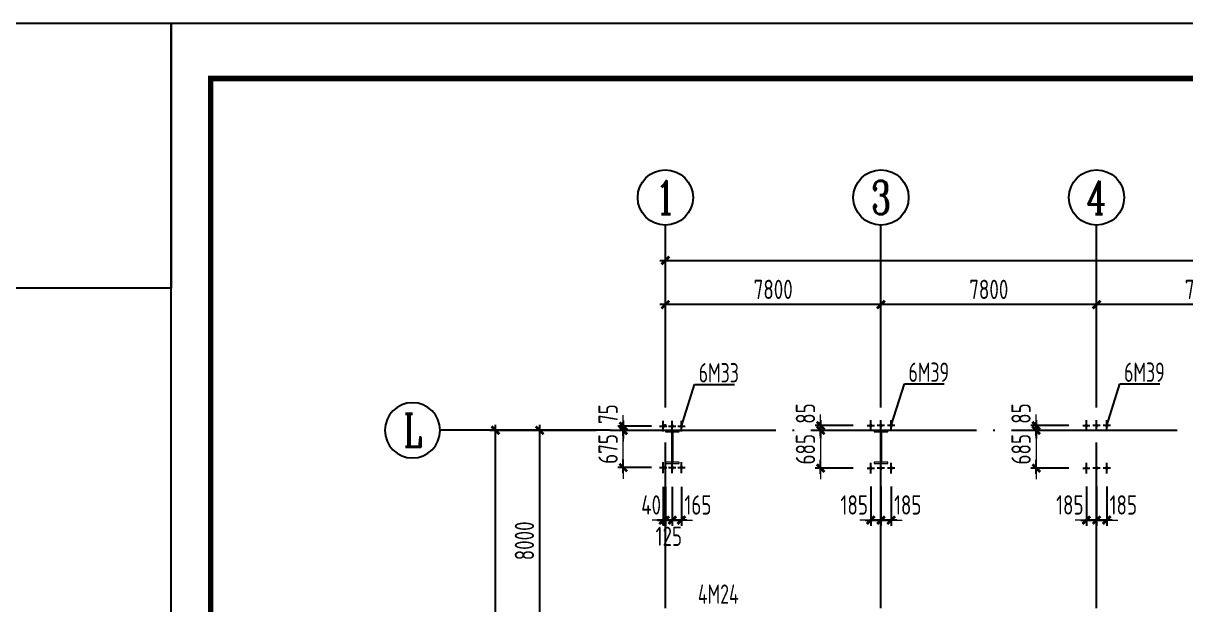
# Model space of a CAD drawing. Extents: x -2746917 to -971774, y -3334247 to -3250358.
# Drawn here: x -2103283 to -2082254, y -3284695 to -3274173 of the extents above; entities that cross this region are included whole.
import ezdxf
from ezdxf.enums import TextEntityAlignment as Align

# ---------------------------------------------------------------- set-up
doc = ezdxf.new("R2010")
doc.units = 0
doc.header["$LTSCALE"] = 1000
doc.header["$MEASUREMENT"] = 0
doc.header["$PDMODE"] = 35
doc.linetypes.add('DOTE', pattern=[2.42, 2, -0.2, 0.02, -0.2])
doc.layers.get('0').update_dxf_attribs({"linetype": 'CONTINUOUS'})
doc.layers.get('Defpoints').update_dxf_attribs({"linetype": 'CONTINUOUS'})
for name, color, linetype in [('AXIS', 253, 'DOTE'), ('COLU', 7, 'CONTINUOUS'), ('DIM', 3, 'CONTINUOUS'), ('NUM', 7, 'CONTINUOUS'), ('PUB_TITLE', 4, 'CONTINUOUS'), ('TEXT', 7, 'CONTINUOUS'), ('THIN', 7, 'CONTINUOUS')]:
    doc.layers.add(name, color=color, linetype=linetype)
doc.layers.add('yichutu', color=7, linetype='CONTINUOUS', true_color=0xffffff, plot=False)
doc.styles.add('TSSD_Axis', font='Complex.shx', dxfattribs={"width": 0.7, "bigfont": 'hztxt.shx'})
doc.styles.add('TSSD_Dimension', font='tssdeng.shx', dxfattribs={"width": 0.75, "bigfont": 'Hztxt.shx'})
doc.styles.add('TSSD_Rein', font='Tssdeng.shx', dxfattribs={"width": 0.75, "bigfont": 'hztxt.shx'})
doc.dimstyles.new('TSSD_100_100', dxfattribs={"dimtxt": 350, "dimasz": 100, "dimexe": 100, "dimexo": 250, "dimgap": 100, "dimtad": 1, "dimdec": 0, "dimzin": 0, "dimdsep": 46, "dimtxsty": 'TSSD_Dimension', "dimblk": '_tsdbk', "dimcen": 0, "dimdle": 100, "dimclrt": 7, "dimadec": 0, "dimazin": 0, "dimtfac": 1, "dimtdec": 0, "dimtix": 1, "dimtmove": 2, "dimatfit": 3, "dimldrblk": '_tsdbk', "dimfxl": 250, "dimtolj": 1, "dimtzin": 0, "dimlwd": 5, "dimarcsym": 0})
doc.dimstyles.new('TSSD_200_100', dxfattribs={"dimtxt": 350, "dimasz": 100, "dimexe": 100, "dimexo": 250, "dimgap": 100, "dimtad": 1, "dimdec": 0, "dimlfac": 2, "dimzin": 0, "dimdsep": 46, "dimtxsty": 'TSSD_Dimension', "dimblk": 'ARCHTICK', "dimcen": 0, "dimdle": 100, "dimclrt": 7, "dimadec": 0, "dimazin": 0, "dimtfac": 1, "dimtdec": 0, "dimtix": 1, "dimtmove": 2, "dimatfit": 3, "dimfxl": 1, "dimtolj": 1, "dimtzin": 0, "dimarcsym": 0})

# ---------------------------------------------------------------- blocks, each defined once
blk = doc.blocks.new('ts_axno')
at = {"color": 0, "linetype": 'ByBlock', "lineweight": -2}
blk.add_circle((0, 0), 0.5, dxfattribs=at)
at = {"color": 0, "linetype": 'ByBlock', "lineweight": -2, "style": 'TSSD_Axis', "width": 0.7}
blk.add_attdef('A', text='', height=0.6, dxfattribs=at).set_placement((0, 0), align=Align.MIDDLE_CENTER)
blk = doc.blocks.new('_ArchTick')
at = {"color": 0, "const_width": 0.5}
blk.add_lwpolyline([(-0.71, -0.71), (0.71, 0.71)], dxfattribs=at)
blk = doc.blocks.new('*D1312')
at = {"layer": 'Defpoints', "color": 0, "ltscale": 1.5}
for p in [(-2083867, -3279264), (-2083867, -3280539), (-2079967, -3280539)]:
    blk.add_point(p, dxfattribs=at)
at = {"layer": 'DIM', "color": 0, "lineweight": -2, "ltscale": 1.5}
for p, q in [((-2079867, -3279264), (-2083967, -3279264)), ((-2083867, -3280289), (-2083867, -3279164)), ((-2079967, -3280289), (-2079967, -3279164))]:
    blk.add_line(p, q, dxfattribs=at)
at = {"layer": 'DIM', "color": 0, "lineweight": -2, "ltscale": 1.5, "xscale": 100, "yscale": 100, "zscale": 100, "rotation": 180}
blk.add_blockref('_ArchTick', (-2083867, -3279264), dxfattribs=at)
at = {"layer": 'DIM', "color": 0, "lineweight": -2, "ltscale": 1.5, "xscale": 100, "yscale": 100, "zscale": 100}
blk.add_blockref('_ArchTick', (-2079967, -3279264), dxfattribs=at)
at = {"layer": 'DIM', "color": 7, "ltscale": 1.5, "insert": (-2081917, -3278989), "char_height": 350, "attachment_point": 5, "style": 'TSSD_Dimension'}
blk.add_mtext('\\A1;7800', dxfattribs=at)
blk = doc.blocks.new('*D1313')
at = {"layer": 'Defpoints', "color": 0, "ltscale": 1.5}
for p in [(-2087767, -3279264), (-2087767, -3280539), (-2083867, -3280539)]:
    blk.add_point(p, dxfattribs=at)
at = {"layer": 'DIM', "color": 0, "lineweight": -2, "ltscale": 1.5}
for p, q in [((-2083767, -3279264), (-2087867, -3279264)), ((-2087767, -3280289), (-2087767, -3279164)), ((-2083867, -3280289), (-2083867, -3279164))]:
    blk.add_line(p, q, dxfattribs=at)
at = {"layer": 'DIM', "color": 0, "lineweight": -2, "ltscale": 1.5, "xscale": 100, "yscale": 100, "zscale": 100, "rotation": 180}
blk.add_blockref('_ArchTick', (-2087767, -3279264), dxfattribs=at)
at = {"layer": 'DIM', "color": 0, "lineweight": -2, "ltscale": 1.5, "xscale": 100, "yscale": 100, "zscale": 100}
blk.add_blockref('_ArchTick', (-2083867, -3279264), dxfattribs=at)
at = {"layer": 'DIM', "color": 7, "ltscale": 1.5, "insert": (-2085817, -3278989), "char_height": 350, "attachment_point": 5, "style": 'TSSD_Dimension'}
blk.add_mtext('\\A1;7800', dxfattribs=at)
blk = doc.blocks.new('*D1314')
at = {"layer": 'Defpoints', "color": 0, "ltscale": 1.5}
for p in [(-2091667, -3279264), (-2091667, -3280539), (-2087767, -3280539)]:
    blk.add_point(p, dxfattribs=at)
at = {"layer": 'DIM', "color": 0, "lineweight": -2, "ltscale": 1.5}
for p, q in [((-2087667, -3279264), (-2091767, -3279264)), ((-2091667, -3280289), (-2091667, -3279164)), ((-2087767, -3280289), (-2087767, -3279164))]:
    blk.add_line(p, q, dxfattribs=at)
at = {"layer": 'DIM', "color": 0, "lineweight": -2, "ltscale": 1.5, "xscale": 100, "yscale": 100, "zscale": 100, "rotation": 180}
blk.add_blockref('_ArchTick', (-2091667, -3279264), dxfattribs=at)
at = {"layer": 'DIM', "color": 0, "lineweight": -2, "ltscale": 1.5, "xscale": 100, "yscale": 100, "zscale": 100}
blk.add_blockref('_ArchTick', (-2087767, -3279264), dxfattribs=at)
at = {"layer": 'DIM', "color": 7, "ltscale": 1.5, "insert": (-2089717, -3278989), "char_height": 350, "attachment_point": 5, "style": 'TSSD_Dimension'}
blk.add_mtext('\\A1;7800', dxfattribs=at)
blk = doc.blocks.new('*D1315')
at = {"layer": 'Defpoints', "color": 0, "ltscale": 1.5}
for p in [(-2048767, -3278464), (-2091667, -3280539), (-2048767, -3280539)]:
    blk.add_point(p, dxfattribs=at)
at = {"layer": 'DIM', "color": 0, "lineweight": -2, "ltscale": 1.5}
for p, q in [((-2091767, -3278464), (-2048667, -3278464)), ((-2091667, -3280289), (-2091667, -3278364)), ((-2048767, -3280289), (-2048767, -3278364))]:
    blk.add_line(p, q, dxfattribs=at)
at = {"layer": 'DIM', "color": 0, "lineweight": -2, "ltscale": 1.5, "xscale": 100, "yscale": 100, "zscale": 100, "rotation": 180}
blk.add_blockref('_ArchTick', (-2091667, -3278464), dxfattribs=at)
at = {"layer": 'DIM', "color": 0, "lineweight": -2, "ltscale": 1.5, "xscale": 100, "yscale": 100, "zscale": 100}
blk.add_blockref('_ArchTick', (-2048767, -3278464), dxfattribs=at)
at = {"layer": 'DIM', "color": 7, "ltscale": 1.5, "insert": (-2070217, -3278189), "char_height": 350, "attachment_point": 5, "style": 'TSSD_Dimension'}
blk.add_mtext('\\A1;85800', dxfattribs=at)
blk = doc.blocks.new('*D1316')
at = {"layer": 'Defpoints', "color": 0, "ltscale": 1.5}
for p in [(-2092667, -3281539), (-2093942, -3285539), (-2092667, -3285539)]:
    blk.add_point(p, dxfattribs=at)
at = {"layer": 'DIM', "color": 0, "lineweight": -2, "ltscale": 1.5}
for p, q in [((-2093942, -3281439), (-2093942, -3285639)), ((-2092917, -3281539), (-2094042, -3281539)), ((-2092917, -3285539), (-2094042, -3285539))]:
    blk.add_line(p, q, dxfattribs=at)
at = {"layer": 'DIM', "color": 0, "lineweight": -2, "ltscale": 1.5, "xscale": 100, "yscale": 100, "zscale": 100}
for p, rotation in [((-2093942, -3281539), 90), ((-2093942, -3285539), 270)]:
    blk.add_blockref('_ArchTick', p, dxfattribs=dict(at, rotation=rotation))
at = {"layer": 'DIM', "color": 7, "ltscale": 1.5, "insert": (-2094217, -3283539), "char_height": 350, "attachment_point": 5, "rotation": 90, "style": 'TSSD_Dimension'}
blk.add_mtext('\\A1;8000', dxfattribs=at)
blk = doc.blocks.new('*D1322')
at = {"layer": 'Defpoints', "color": 0, "ltscale": 1.5}
for p in [(-2094742, -3281539), (-2092667, -3281539), (-2092667, -3305539)]:
    blk.add_point(p, dxfattribs=at)
at = {"layer": 'DIM', "color": 0, "lineweight": -2, "ltscale": 1.5}
for p, q in [((-2094742, -3305639), (-2094742, -3281439)), ((-2092917, -3281539), (-2094842, -3281539)), ((-2092917, -3305539), (-2094842, -3305539))]:
    blk.add_line(p, q, dxfattribs=at)
at = {"layer": 'DIM', "color": 0, "lineweight": -2, "ltscale": 1.5, "xscale": 100, "yscale": 100, "zscale": 100}
for p, rotation in [((-2094742, -3281539), 90), ((-2094742, -3305539), 270)]:
    blk.add_blockref('_ArchTick', p, dxfattribs=dict(at, rotation=rotation))
at = {"layer": 'DIM', "color": 7, "ltscale": 1.5, "insert": (-2095017, -3293539), "char_height": 350, "attachment_point": 5, "rotation": 90, "style": 'TSSD_Dimension'}
blk.add_mtext('\\A1;48000', dxfattribs=at)
blk = doc.blocks.new('A$C21E01B0F')
at = {"layer": 'THIN'}
for p, q in [((18, 241), (18, -299)), ((-162, -29), (198, -29))]:
    blk.add_line(p, q, dxfattribs=at)
blk.add_solid([(18, 151), (108, -29), (-72, -29), (18, -209)], dxfattribs=at)
blk = doc.blocks.new('_tsdbk')
blk.add_line((-1, 0), (1.5, 0))
at = {"const_width": 0.5}
blk.add_lwpolyline([(-0.7, -0.7), (0.7, 0.7)], dxfattribs=at)
blk = doc.blocks.new('*D1370')
at = {"layer": 'Defpoints', "color": 0, "ltscale": 1.5}
for p in [(-2092429, -3281539), (-2091667, -3281539), (-2091667, -3282214)]:
    blk.add_point(p, dxfattribs=at)
at = {"layer": 'DIM', "color": 0, "lineweight": 5, "ltscale": 1.5}
for p, q in [((-2092429, -3281439), (-2092429, -3281339)), ((-2092429, -3282214), (-2092429, -3281539)), ((-2092429, -3282314), (-2092429, -3282414))]:
    blk.add_line(p, q, dxfattribs=at)
at = {"layer": 'DIM', "color": 0, "lineweight": -2, "ltscale": 1.5}
for p, q in [((-2091917, -3281539), (-2092529, -3281539)), ((-2091917, -3282214), (-2092529, -3282214))]:
    blk.add_line(p, q, dxfattribs=at)
at = {"layer": 'DIM', "color": 0, "lineweight": 5, "ltscale": 1.5, "xscale": 100, "yscale": 100, "zscale": 100}
for p, rotation in [((-2092429, -3281539), 270), ((-2092429, -3282214), 90)]:
    blk.add_blockref('_tsdbk', p, dxfattribs=dict(at, rotation=rotation))
at = {"layer": 'DIM', "color": 7, "ltscale": 1.5, "insert": (-2092704, -3281876), "char_height": 350, "attachment_point": 5, "rotation": 90, "style": 'TSSD_Dimension'}
blk.add_mtext('\\A1;675', dxfattribs=at)
blk = doc.blocks.new('*D1371')
at = {"layer": 'Defpoints', "color": 0, "ltscale": 1.5}
for p in [(-2092429, -3281464), (-2091667, -3281464), (-2091667, -3281539)]:
    blk.add_point(p, dxfattribs=at)
at = {"layer": 'DIM', "color": 0, "lineweight": -2, "ltscale": 1.5}
for p, q in [((-2091917, -3281464), (-2092529, -3281464)), ((-2091917, -3281539), (-2092529, -3281539))]:
    blk.add_line(p, q, dxfattribs=at)
at = {"layer": 'DIM', "color": 0, "lineweight": 5, "ltscale": 1.5}
for p, q in [((-2092429, -3281364), (-2092429, -3281264)), ((-2092429, -3281539), (-2092429, -3281464)), ((-2092429, -3281639), (-2092429, -3281739))]:
    blk.add_line(p, q, dxfattribs=at)
at = {"layer": 'DIM', "color": 0, "lineweight": 5, "ltscale": 1.5, "xscale": 100, "yscale": 100, "zscale": 100}
for p, rotation in [((-2092429, -3281464), 270), ((-2092429, -3281539), 90)]:
    blk.add_blockref('_tsdbk', p, dxfattribs=dict(at, rotation=rotation))
at = {"layer": 'DIM', "color": 7, "ltscale": 1.5, "insert": (-2092704, -3281245), "char_height": 350, "attachment_point": 5, "rotation": 90, "style": 'TSSD_Dimension'}
blk.add_mtext('\\A1;75', dxfattribs=at)
blk = doc.blocks.new('*D1372')
at = {"layer": 'Defpoints', "color": 0, "ltscale": 1.5}
for p in [(-2091707, -3282313), (-2091667, -3282313), (-2091667, -3283164)]:
    blk.add_point(p, dxfattribs=at)
at = {"layer": 'DIM', "color": 0, "lineweight": -2, "ltscale": 1.5}
for p, q in [((-2091707, -3282563), (-2091707, -3283264)), ((-2091667, -3282563), (-2091667, -3283264))]:
    blk.add_line(p, q, dxfattribs=at)
at = {"layer": 'DIM', "color": 0, "lineweight": 5, "ltscale": 1.5}
for p, q in [((-2091807, -3283164), (-2091907, -3283164)), ((-2091707, -3283164), (-2091667, -3283164)), ((-2091567, -3283164), (-2091467, -3283164))]:
    blk.add_line(p, q, dxfattribs=at)
at = {"layer": 'DIM', "color": 0, "lineweight": 5, "ltscale": 1.5, "xscale": 100, "yscale": 100, "zscale": 100, "rotation": 180}
blk.add_blockref('_tsdbk', (-2091667, -3283164), dxfattribs=at)
at = {"layer": 'DIM', "color": 0, "lineweight": 5, "ltscale": 1.5, "xscale": 100, "yscale": 100, "zscale": 100}
blk.add_blockref('_tsdbk', (-2091707, -3283164), dxfattribs=at)
at = {"layer": 'DIM', "color": 7, "ltscale": 1.5, "insert": (-2091925, -3282889), "char_height": 350, "attachment_point": 5, "style": 'TSSD_Dimension'}
blk.add_mtext('\\A1;40', dxfattribs=at)
blk = doc.blocks.new('*D1373')
at = {"layer": 'Defpoints', "color": 0, "ltscale": 1.5}
for p in [(-2091667, -3282313), (-2091542, -3282313), (-2091542, -3283164)]:
    blk.add_point(p, dxfattribs=at)
at = {"layer": 'DIM', "color": 0, "lineweight": -2, "ltscale": 1.5}
for p, q in [((-2091667, -3282563), (-2091667, -3283264)), ((-2091542, -3282563), (-2091542, -3283264))]:
    blk.add_line(p, q, dxfattribs=at)
at = {"layer": 'DIM', "color": 0, "lineweight": 5, "ltscale": 1.5}
for p, q in [((-2091767, -3283164), (-2091867, -3283164)), ((-2091667, -3283164), (-2091542, -3283164)), ((-2091442, -3283164), (-2091342, -3283164))]:
    blk.add_line(p, q, dxfattribs=at)
at = {"layer": 'DIM', "color": 0, "lineweight": 5, "ltscale": 1.5, "xscale": 100, "yscale": 100, "zscale": 100}
blk.add_blockref('_tsdbk', (-2091667, -3283164), dxfattribs=at)
at = {"layer": 'DIM', "color": 0, "lineweight": 5, "ltscale": 1.5, "xscale": 100, "yscale": 100, "zscale": 100, "rotation": 180}
blk.add_blockref('_tsdbk', (-2091542, -3283164), dxfattribs=at)
at = {"layer": 'DIM', "color": 7, "ltscale": 1.5, "insert": (-2091605, -3283456), "char_height": 350, "attachment_point": 5, "style": 'TSSD_Dimension'}
blk.add_mtext('\\A1;125', dxfattribs=at)
blk = doc.blocks.new('*D1374')
at = {"layer": 'Defpoints', "color": 0, "ltscale": 1.5}
for p in [(-2091542, -3282313), (-2091377, -3282313), (-2091377, -3283164)]:
    blk.add_point(p, dxfattribs=at)
at = {"layer": 'DIM', "color": 0, "lineweight": -2, "ltscale": 1.5}
for p, q in [((-2091542, -3282563), (-2091542, -3283264)), ((-2091377, -3282563), (-2091377, -3283264))]:
    blk.add_line(p, q, dxfattribs=at)
at = {"layer": 'DIM', "color": 0, "lineweight": 5, "ltscale": 1.5}
for p, q in [((-2091642, -3283164), (-2091742, -3283164)), ((-2091542, -3283164), (-2091377, -3283164)), ((-2091277, -3283164), (-2091177, -3283164))]:
    blk.add_line(p, q, dxfattribs=at)
at = {"layer": 'DIM', "color": 0, "lineweight": 5, "ltscale": 1.5, "xscale": 100, "yscale": 100, "zscale": 100}
blk.add_blockref('_tsdbk', (-2091542, -3283164), dxfattribs=at)
at = {"layer": 'DIM', "color": 0, "lineweight": 5, "ltscale": 1.5, "xscale": 100, "yscale": 100, "zscale": 100, "rotation": 180}
blk.add_blockref('_tsdbk', (-2091377, -3283164), dxfattribs=at)
at = {"layer": 'DIM', "color": 7, "ltscale": 1.5, "insert": (-2091078, -3282889), "char_height": 350, "attachment_point": 5, "style": 'TSSD_Dimension'}
blk.add_mtext('\\A1;165', dxfattribs=at)
blk = doc.blocks.new('*D1451')
at = {"layer": 'Defpoints', "color": 0, "ltscale": 1.5}
for p in [(-2087952, -3282304), (-2087767, -3282304), (-2087767, -3283164)]:
    blk.add_point(p, dxfattribs=at)
at = {"layer": 'DIM', "color": 0, "lineweight": -2, "ltscale": 1.5}
for p, q in [((-2087952, -3282554), (-2087952, -3283264)), ((-2087767, -3282554), (-2087767, -3283264))]:
    blk.add_line(p, q, dxfattribs=at)
at = {"layer": 'DIM', "color": 0, "lineweight": 5, "ltscale": 1.5}
for p, q in [((-2088052, -3283164), (-2088152, -3283164)), ((-2087952, -3283164), (-2087767, -3283164)), ((-2087667, -3283164), (-2087567, -3283164))]:
    blk.add_line(p, q, dxfattribs=at)
at = {"layer": 'DIM', "color": 0, "lineweight": 5, "ltscale": 1.5, "xscale": 100, "yscale": 100, "zscale": 100}
blk.add_blockref('_tsdbk', (-2087952, -3283164), dxfattribs=at)
at = {"layer": 'DIM', "color": 0, "lineweight": 5, "ltscale": 1.5, "xscale": 100, "yscale": 100, "zscale": 100, "rotation": 180}
blk.add_blockref('_tsdbk', (-2087767, -3283164), dxfattribs=at)
at = {"layer": 'DIM', "color": 7, "ltscale": 1.5, "insert": (-2088251, -3282889), "char_height": 350, "attachment_point": 5, "style": 'TSSD_Dimension'}
blk.add_mtext('\\A1;185', dxfattribs=at)
blk = doc.blocks.new('*D1452')
at = {"layer": 'Defpoints', "color": 0, "ltscale": 1.5}
for p in [(-2087767, -3282304), (-2087582, -3282304), (-2087582, -3283164)]:
    blk.add_point(p, dxfattribs=at)
at = {"layer": 'DIM', "color": 0, "lineweight": -2, "ltscale": 1.5}
for p, q in [((-2087767, -3282554), (-2087767, -3283264)), ((-2087582, -3282554), (-2087582, -3283264))]:
    blk.add_line(p, q, dxfattribs=at)
at = {"layer": 'DIM', "color": 0, "lineweight": 5, "ltscale": 1.5}
for p, q in [((-2087867, -3283164), (-2087967, -3283164)), ((-2087767, -3283164), (-2087582, -3283164)), ((-2087482, -3283164), (-2087382, -3283164))]:
    blk.add_line(p, q, dxfattribs=at)
at = {"layer": 'DIM', "color": 0, "lineweight": 5, "ltscale": 1.5, "xscale": 100, "yscale": 100, "zscale": 100}
blk.add_blockref('_tsdbk', (-2087767, -3283164), dxfattribs=at)
at = {"layer": 'DIM', "color": 0, "lineweight": 5, "ltscale": 1.5, "xscale": 100, "yscale": 100, "zscale": 100, "rotation": 180}
blk.add_blockref('_tsdbk', (-2087582, -3283164), dxfattribs=at)
at = {"layer": 'DIM', "color": 7, "ltscale": 1.5, "insert": (-2087283, -3282889), "char_height": 350, "attachment_point": 5, "style": 'TSSD_Dimension'}
blk.add_mtext('\\A1;185', dxfattribs=at)
blk = doc.blocks.new('*D1453')
at = {"layer": 'Defpoints', "color": 0, "ltscale": 1.5}
for p in [(-2088018, -3281454), (-2088858, -3281539), (-2088018, -3281539)]:
    blk.add_point(p, dxfattribs=at)
at = {"layer": 'DIM', "color": 0, "lineweight": 5, "ltscale": 1.5}
for p, q in [((-2088858, -3281354), (-2088858, -3281254)), ((-2088858, -3281454), (-2088858, -3281539)), ((-2088858, -3281639), (-2088858, -3281739))]:
    blk.add_line(p, q, dxfattribs=at)
at = {"layer": 'DIM', "color": 0, "lineweight": -2, "ltscale": 1.5}
for p, q in [((-2088268, -3281454), (-2088958, -3281454)), ((-2088268, -3281539), (-2088958, -3281539))]:
    blk.add_line(p, q, dxfattribs=at)
at = {"layer": 'DIM', "color": 0, "lineweight": 5, "ltscale": 1.5, "xscale": 100, "yscale": 100, "zscale": 100}
for p, rotation in [((-2088858, -3281454), 270), ((-2088858, -3281539), 90)]:
    blk.add_blockref('_tsdbk', p, dxfattribs=dict(at, rotation=rotation))
at = {"layer": 'DIM', "color": 7, "ltscale": 1.5, "insert": (-2089133, -3281235), "char_height": 350, "attachment_point": 5, "rotation": 90, "style": 'TSSD_Dimension'}
blk.add_mtext('\\A1;85', dxfattribs=at)
blk = doc.blocks.new('*D1454')
at = {"layer": 'Defpoints', "color": 0, "ltscale": 1.5}
for p in [(-2088018, -3281539), (-2088858, -3282224), (-2088018, -3282224)]:
    blk.add_point(p, dxfattribs=at)
at = {"layer": 'DIM', "color": 0, "lineweight": 5, "ltscale": 1.5}
for p, q in [((-2088858, -3281439), (-2088858, -3281339)), ((-2088858, -3281539), (-2088858, -3282224)), ((-2088858, -3282324), (-2088858, -3282424))]:
    blk.add_line(p, q, dxfattribs=at)
at = {"layer": 'DIM', "color": 0, "lineweight": -2, "ltscale": 1.5}
for p, q in [((-2088268, -3281539), (-2088958, -3281539)), ((-2088268, -3282224), (-2088958, -3282224))]:
    blk.add_line(p, q, dxfattribs=at)
at = {"layer": 'DIM', "color": 0, "lineweight": 5, "ltscale": 1.5, "xscale": 100, "yscale": 100, "zscale": 100}
for p, rotation in [((-2088858, -3281539), 270), ((-2088858, -3282224), 90)]:
    blk.add_blockref('_tsdbk', p, dxfattribs=dict(at, rotation=rotation))
at = {"layer": 'DIM', "color": 7, "ltscale": 1.5, "insert": (-2089133, -3281881), "char_height": 350, "attachment_point": 5, "rotation": 90, "style": 'TSSD_Dimension'}
blk.add_mtext('\\A1;685', dxfattribs=at)
blk = doc.blocks.new('*D1455')
at = {"layer": 'Defpoints', "color": 0, "ltscale": 1.5}
for p in [(-2084052, -3282304), (-2083867, -3282304), (-2083867, -3283164)]:
    blk.add_point(p, dxfattribs=at)
at = {"layer": 'DIM', "color": 0, "lineweight": -2, "ltscale": 1.5}
for p, q in [((-2084052, -3282554), (-2084052, -3283264)), ((-2083867, -3282554), (-2083867, -3283264))]:
    blk.add_line(p, q, dxfattribs=at)
at = {"layer": 'DIM', "color": 0, "lineweight": 5, "ltscale": 1.5}
for p, q in [((-2084152, -3283164), (-2084252, -3283164)), ((-2084052, -3283164), (-2083867, -3283164)), ((-2083767, -3283164), (-2083667, -3283164))]:
    blk.add_line(p, q, dxfattribs=at)
at = {"layer": 'DIM', "color": 0, "lineweight": 5, "ltscale": 1.5, "xscale": 100, "yscale": 100, "zscale": 100}
blk.add_blockref('_tsdbk', (-2084052, -3283164), dxfattribs=at)
at = {"layer": 'DIM', "color": 0, "lineweight": 5, "ltscale": 1.5, "xscale": 100, "yscale": 100, "zscale": 100, "rotation": 180}
blk.add_blockref('_tsdbk', (-2083867, -3283164), dxfattribs=at)
at = {"layer": 'DIM', "color": 7, "ltscale": 1.5, "insert": (-2084351, -3282889), "char_height": 350, "attachment_point": 5, "style": 'TSSD_Dimension'}
blk.add_mtext('\\A1;185', dxfattribs=at)
blk = doc.blocks.new('*D1456')
at = {"layer": 'Defpoints', "color": 0, "ltscale": 1.5}
for p in [(-2083867, -3282304), (-2083682, -3282304), (-2083682, -3283164)]:
    blk.add_point(p, dxfattribs=at)
at = {"layer": 'DIM', "color": 0, "lineweight": -2, "ltscale": 1.5}
for p, q in [((-2083867, -3282554), (-2083867, -3283264)), ((-2083682, -3282554), (-2083682, -3283264))]:
    blk.add_line(p, q, dxfattribs=at)
at = {"layer": 'DIM', "color": 0, "lineweight": 5, "ltscale": 1.5}
for p, q in [((-2083967, -3283164), (-2084067, -3283164)), ((-2083867, -3283164), (-2083682, -3283164)), ((-2083582, -3283164), (-2083482, -3283164))]:
    blk.add_line(p, q, dxfattribs=at)
at = {"layer": 'DIM', "color": 0, "lineweight": 5, "ltscale": 1.5, "xscale": 100, "yscale": 100, "zscale": 100}
blk.add_blockref('_tsdbk', (-2083867, -3283164), dxfattribs=at)
at = {"layer": 'DIM', "color": 0, "lineweight": 5, "ltscale": 1.5, "xscale": 100, "yscale": 100, "zscale": 100, "rotation": 180}
blk.add_blockref('_tsdbk', (-2083682, -3283164), dxfattribs=at)
at = {"layer": 'DIM', "color": 7, "ltscale": 1.5, "insert": (-2083383, -3282889), "char_height": 350, "attachment_point": 5, "style": 'TSSD_Dimension'}
blk.add_mtext('\\A1;185', dxfattribs=at)
blk = doc.blocks.new('*D1457')
at = {"layer": 'Defpoints', "color": 0, "ltscale": 1.5}
for p in [(-2084118, -3281454), (-2084958, -3281539), (-2084118, -3281539)]:
    blk.add_point(p, dxfattribs=at)
at = {"layer": 'DIM', "color": 0, "lineweight": 5, "ltscale": 1.5}
for p, q in [((-2084958, -3281354), (-2084958, -3281254)), ((-2084958, -3281454), (-2084958, -3281539)), ((-2084958, -3281639), (-2084958, -3281739))]:
    blk.add_line(p, q, dxfattribs=at)
at = {"layer": 'DIM', "color": 0, "lineweight": -2, "ltscale": 1.5}
for p, q in [((-2084368, -3281454), (-2085058, -3281454)), ((-2084368, -3281539), (-2085058, -3281539))]:
    blk.add_line(p, q, dxfattribs=at)
at = {"layer": 'DIM', "color": 0, "lineweight": 5, "ltscale": 1.5, "xscale": 100, "yscale": 100, "zscale": 100}
for p, rotation in [((-2084958, -3281454), 270), ((-2084958, -3281539), 90)]:
    blk.add_blockref('_tsdbk', p, dxfattribs=dict(at, rotation=rotation))
at = {"layer": 'DIM', "color": 7, "ltscale": 1.5, "insert": (-2085233, -3281235), "char_height": 350, "attachment_point": 5, "rotation": 90, "style": 'TSSD_Dimension'}
blk.add_mtext('\\A1;85', dxfattribs=at)
blk = doc.blocks.new('*D1458')
at = {"layer": 'Defpoints', "color": 0, "ltscale": 1.5}
for p in [(-2084118, -3281539), (-2084958, -3282224), (-2084118, -3282224)]:
    blk.add_point(p, dxfattribs=at)
at = {"layer": 'DIM', "color": 0, "lineweight": 5, "ltscale": 1.5}
for p, q in [((-2084958, -3281439), (-2084958, -3281339)), ((-2084958, -3281539), (-2084958, -3282224)), ((-2084958, -3282324), (-2084958, -3282424))]:
    blk.add_line(p, q, dxfattribs=at)
at = {"layer": 'DIM', "color": 0, "lineweight": -2, "ltscale": 1.5}
for p, q in [((-2084368, -3281539), (-2085058, -3281539)), ((-2084368, -3282224), (-2085058, -3282224))]:
    blk.add_line(p, q, dxfattribs=at)
at = {"layer": 'DIM', "color": 0, "lineweight": 5, "ltscale": 1.5, "xscale": 100, "yscale": 100, "zscale": 100}
for p, rotation in [((-2084958, -3281539), 270), ((-2084958, -3282224), 90)]:
    blk.add_blockref('_tsdbk', p, dxfattribs=dict(at, rotation=rotation))
at = {"layer": 'DIM', "color": 7, "ltscale": 1.5, "insert": (-2085233, -3281881), "char_height": 350, "attachment_point": 5, "rotation": 90, "style": 'TSSD_Dimension'}
blk.add_mtext('\\A1;685', dxfattribs=at)
blk = doc.blocks.new('yct-743-420-74300-42000-100-2002.0')
at = {"layer": 'yichutu', "color": 7, "true_color": 0xffffff}
blk.add_lwpolyline([(0, 0), (0, 42000), (74300, 42000), (74300, 0)], close=True, dxfattribs=at)
blk = doc.blocks.new('A$C6B365CFD')
at = {"layer": 'PUB_TITLE'}
blk.add_lwpolyline([(-70467, -17093), (-70467, 24907), (3833, 24907), (3833, -17093)], close=True, dxfattribs=at)
at = {"layer": 'PUB_TITLE', "const_width": 100}
blk.add_lwpolyline([(2833, -16093), (2833, 23907), (-69753, 23907), (-69753, -16093), (2833, -16093)], dxfattribs=at)

msp = doc.modelspace()

# ---------------------------------------------------------------- linework, layer by layer
at = {"ltscale": 1.5}
msp.add_lwpolyline([(-2106009.79, -3274173.05), (-2100606.84, -3274173.05), (-2100606.84, -3278965.91), (-2106009.79, -3278965.91)], close=True, dxfattribs=at)
at = {"layer": 'AXIS', "ltscale": 1.5}
for p, q in [((-2091667.09, -3306538.58), (-2091667.09, -3280538.58)), ((-2087767.09, -3306538.58), (-2087767.09, -3280538.58)), ((-2083867.09, -3306538.58), (-2083867.09, -3280538.58)), ((-2092667.09, -3281538.58), (-2047767.09, -3281538.58))]:
    msp.add_line(p, q, dxfattribs=at)
at = {"layer": 'COLU', "lineweight": 5, "ltscale": 1.5}
for points in [[(-2091667.09, -3281538.58), (-2091667.09, -3281564.58), (-2091417.09, -3281564.58), (-2091417.09, -3281538.58)], [(-2091555.09, -3281564.58), (-2091555.09, -3282112.58), (-2091529.09, -3282112.58), (-2091529.09, -3281564.58)], [(-2087892.09, -3281538.58), (-2087892.09, -3281564.58), (-2087642.09, -3281564.58), (-2087642.09, -3281538.58)], [(-2087780.09, -3281564.58), (-2087780.09, -3282112.58), (-2087754.09, -3282112.58), (-2087754.09, -3281564.58)], [(-2091667.09, -3282112.58), (-2091667.09, -3282138.58), (-2091417.09, -3282138.58), (-2091417.09, -3282112.58)], [(-2087892.09, -3282112.58), (-2087892.09, -3282138.58), (-2087642.09, -3282138.58), (-2087642.09, -3282112.58)]]:
    msp.add_lwpolyline(points, close=True, dxfattribs=at)
at = {"layer": 'NUM', "ltscale": 1.5}
for p, q in [((-2091667.09, -3280538.58), (-2091667.09, -3277825.93)), ((-2087767.09, -3280538.58), (-2087767.09, -3277825.93)), ((-2083867.09, -3280538.58), (-2083867.09, -3277825.93)), ((-2092667.09, -3281538.58), (-2095742.09, -3281538.58))]:
    msp.add_line(p, q, dxfattribs=at)
at = {"layer": 'NUM'}
for p, q in [((-2091377.09, -3281463.58), (-2091138.27, -3280707.43)), ((-2091138.27, -3280707.43), (-2090416.51, -3280707.43)), ((-2087582.09, -3281453.58), (-2087343.27, -3280697.43)), ((-2087343.27, -3280697.43), (-2086621.51, -3280697.43)), ((-2083682.09, -3281453.58), (-2083443.27, -3280697.43)), ((-2083443.27, -3280697.43), (-2082721.51, -3280697.43))]:
    msp.add_line(p, q, dxfattribs=at)

# ---------------------------------------------------------------- block references
at = {"ltscale": 1.5}
msp.add_blockref('A$C6B365CFD', (-2030140.13, -3299080.41), dxfattribs=at)
at = {"layer": 'COLU', "lineweight": 5, "yscale": 0.3675000006332994, "zscale": 0.3674999999999999, "rotation": 180}
for p, xscale in [((-2091713.66, -3281474.23), -0.3675000001676381), ((-2091548.66, -3281474.23), -0.3675000001676381), ((-2091383.66, -3281474.23), -0.3675000001676381), ((-2087958.66, -3281464.23), -0.3675000001676381), ((-2087760.51, -3281464.23), 0.3675000001676381), ((-2087575.51, -3281464.23), 0.3675000001676381), ((-2084058.66, -3281464.23), -0.3675000001676381), ((-2083860.51, -3281464.23), 0.3675000001676381), ((-2083675.51, -3281464.23), 0.3675000001676381), ((-2091713.66, -3282224.23), -0.3675000001676381), ((-2091548.66, -3282224.23), -0.3675000001676381), ((-2091383.66, -3282224.23), -0.3675000001676381), ((-2087958.66, -3282234.23), -0.3675000001676381), ((-2087760.51, -3282234.23), 0.3675000001676381), ((-2087575.51, -3282234.23), 0.3675000001676381), ((-2084058.66, -3282234.23), -0.3675000001676381), ((-2083860.51, -3282234.23), 0.3675000001676381), ((-2083675.51, -3282234.23), 0.3675000001676381)]:
    msp.add_blockref('A$C21E01B0F', p, dxfattribs=dict(at, xscale=xscale))
at = {"layer": 'NUM'}
ref = msp.add_blockref('ts_axno', (-2091667.09, -3277325.93), dxfattribs=dict(at, xscale=1000, yscale=1000, zscale=1000))
ref.add_attrib('1', '1', dxfattribs={"height": 600, "style": 'TSSD_Axis', "width": 0.7}).set_placement((-2091667.09, -3277325.93), align=Align.MIDDLE_CENTER)
ref = msp.add_blockref('ts_axno', (-2087767.09, -3277325.93), dxfattribs=dict(at, xscale=1000, yscale=1000, zscale=1000))
ref.add_attrib('3', '3', dxfattribs={"height": 600, "style": 'TSSD_Axis', "width": 0.7}).set_placement((-2087767.09, -3277325.93), align=Align.MIDDLE_CENTER)
ref = msp.add_blockref('ts_axno', (-2083867.09, -3277325.93), dxfattribs=dict(at, xscale=1000, yscale=1000, zscale=1000))
ref.add_attrib('4', '4', dxfattribs={"height": 600, "style": 'TSSD_Axis', "width": 0.7}).set_placement((-2083867.09, -3277325.93), align=Align.MIDDLE_CENTER)
ref = msp.add_blockref('ts_axno', (-2096242.09, -3281538.58), dxfattribs=dict(at, xscale=-1000, yscale=1000, zscale=1000))
ref.add_attrib('G', 'L', dxfattribs={"height": 600, "style": 'TSSD_Axis', "width": 0.7}).set_placement((-2096242.09, -3281538.58), align=Align.MIDDLE_CENTER)
at = {"layer": 'yichutu'}
msp.add_blockref('yct-743-420-74300-42000-100-2002.0', (-2100606.84, -3316173.05), dxfattribs=at)

# ---------------------------------------------------------------- texts
at = {"layer": 'TEXT', "lineweight": 5, "style": 'TSSD_Rein', "width": 0.7}
for s, p in [('6M33', (-2091064.09, -3280672.42)), ('6M39', (-2087269.09, -3280662.42)), ('6M39', (-2083369.09, -3280662.42)), ('4M24', (-2091079.09, -3284677.42, 4.8))]:
    msp.add_text(s, height=350, dxfattribs=at).set_placement(p)

# ---------------------------------------------------------------- dimensions: what is measured, and where the dimension line sits
at = {"layer": 'DIM', "ltscale": 1.5}
for base, p1, p2, picture, middle in [((-2048767.09, -3278463.58), (-2091667.09, -3280538.58), (-2048767.09, -3280538.58), '*D1315', (-2070217.09, -3278188.58)), ((-2091667.09, -3279263.58), (-2087767.09, -3280538.58), (-2091667.09, -3280538.58), '*D1314', (-2089717.09, -3278988.58)), ((-2087767.09, -3279263.58), (-2083867.09, -3280538.58), (-2087767.09, -3280538.58), '*D1313', (-2085817.09, -3278988.58)), ((-2083867.09, -3279263.58), (-2079967.09, -3280538.58), (-2083867.09, -3280538.58), '*D1312', (-2081917.09, -3278988.58))]:
    dim = msp.add_linear_dim(base=base, p1=p1, p2=p2, dimstyle='TSSD_200_100', dxfattribs=at)
    dim.commit()
    dim.dimension.update_dxf_attribs({"geometry": picture, "text_midpoint": middle})
for base, p1, p2, picture, middle in [((-2092428.87, -3281463.58), (-2091667.09, -3281538.58), (-2091667.09, -3281463.58), '*D1371', (-2092703.87, -3281245.28)), ((-2088857.55, -3281538.58), (-2088018.24, -3281453.58), (-2088018.24, -3281538.58), '*D1453', (-2089132.55, -3281235.28)), ((-2084957.55, -3281538.58), (-2084118.24, -3281453.58), (-2084118.24, -3281538.58), '*D1457', (-2085232.55, -3281235.28))]:
    dim = msp.add_linear_dim(base=base, p1=p1, p2=p2, angle=90, dimstyle='TSSD_100_100', dxfattribs=at)
    dim.commit()
    dim.dimension.update_dxf_attribs({"geometry": picture, "text_midpoint": middle, "dimtype": 160})
for base, p1, p2, dimstyle, picture, middle in [((-2094742.09, -3281538.58), (-2092667.09, -3305538.58), (-2092667.09, -3281538.58), 'TSSD_200_100', '*D1322', (-2095017.09, -3293538.58)), ((-2093942.09, -3285538.58), (-2092667.09, -3281538.58), (-2092667.09, -3285538.58), 'TSSD_200_100', '*D1316', (-2094217.09, -3283538.58)), ((-2092428.87, -3281538.58), (-2091667.09, -3282213.58), (-2091667.09, -3281538.58), 'TSSD_100_100', '*D1370', (-2092703.87, -3281876.08)), ((-2088857.55, -3282223.58), (-2088018.24, -3281538.58), (-2088018.24, -3282223.58), 'TSSD_100_100', '*D1454', (-2089132.55, -3281881.08)), ((-2084957.55, -3282223.58), (-2084118.24, -3281538.58), (-2084118.24, -3282223.58), 'TSSD_100_100', '*D1458', (-2085232.55, -3281881.08))]:
    dim = msp.add_linear_dim(base=base, p1=p1, p2=p2, angle=90, dimstyle=dimstyle, dxfattribs=at)
    dim.commit()
    dim.dimension.update_dxf_attribs({"geometry": picture, "text_midpoint": middle})
for base, p1, p2, picture, middle in [((-2091667.09, -3283163.92), (-2091707.09, -3282312.81), (-2091667.09, -3282312.81), '*D1372', (-2091925.39, -3282888.92)), ((-2091542.09, -3283163.92), (-2091667.09, -3282312.81), (-2091542.09, -3282312.81), '*D1373', (-2091604.59, -3283455.58)), ((-2091377.09, -3283163.92), (-2091542.09, -3282312.81), (-2091377.09, -3282312.81), '*D1374', (-2091078.02, -3282888.92)), ((-2087767.09, -3283164.4), (-2087952.09, -3282303.58), (-2087767.09, -3282303.58), '*D1451', (-2088251.16, -3282889.4)), ((-2087582.09, -3283164.4), (-2087767.09, -3282303.58), (-2087582.09, -3282303.58), '*D1452', (-2087283.02, -3282889.4)), ((-2083867.09, -3283164.4), (-2084052.09, -3282303.58), (-2083867.09, -3282303.58), '*D1455', (-2084351.16, -3282889.4)), ((-2083682.09, -3283164.4), (-2083867.09, -3282303.58), (-2083682.09, -3282303.58), '*D1456', (-2083383.02, -3282889.4))]:
    dim = msp.add_linear_dim(base=base, p1=p1, p2=p2, dimstyle='TSSD_100_100', dxfattribs=at)
    dim.commit()
    dim.dimension.update_dxf_attribs({"geometry": picture, "text_midpoint": middle, "dimtype": 160})

doc.saveas('drawing.dxf')
